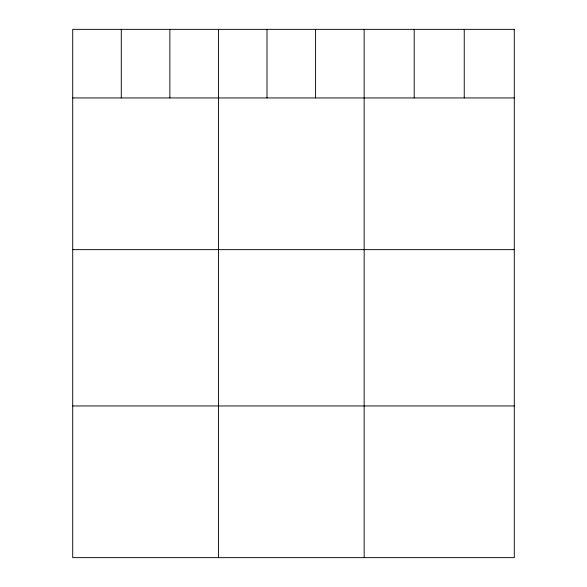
<?xml version="1.0" encoding="UTF-8"?>
<svg xmlns="http://www.w3.org/2000/svg" width="587" height="587" viewBox="0 0 587 587"><rect width="100%" height="100%" fill="white"/><g stroke="black" fill="none" stroke-linecap="round" stroke-linejoin="round"><path stroke-width="0.88" d="M72.715 97.941L514.285 97.941M72.715 249.644L514.285 249.644M72.715 405.947L514.285 405.947M464.244 29.35L464.244 97.941M414.195 29.35L414.195 97.941M364.153 29.35L364.153 557.65M315.579 29.35L315.579 97.941M267.004 29.35L267.004 97.941M218.43 29.35L218.43 557.65M169.856 29.35L169.856 97.941M121.289 29.35L121.289 97.941M514.285 29.35L72.715 29.35L72.715 557.65L514.285 557.65L514.285 29.35"/></g></svg>
